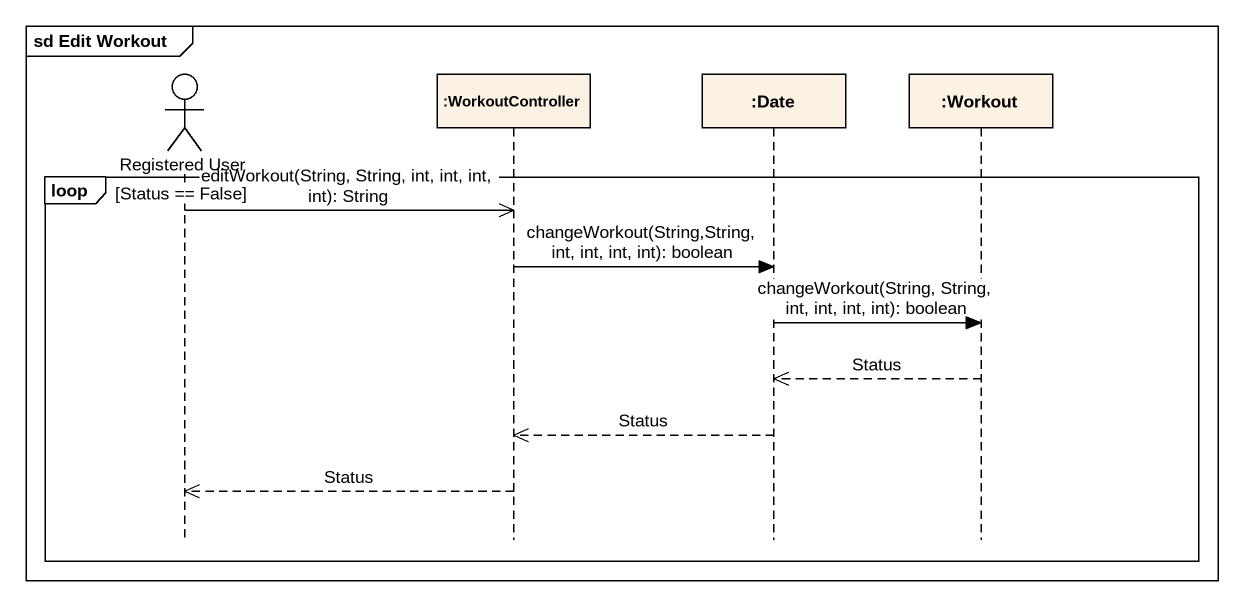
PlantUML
@startuml
mainframe sd Edit Workout
hide footbox
actor "Registered User" as Registered_User
participant ":WorkoutController" as WorkoutController
participant ":Date" as Date
participant ":Workout" as Workout

loop Status == False
  Registered_User ->> WorkoutController : editWorkout(String, String, int, int, int, int): String
  WorkoutController -> Date : changeWorkout(String,String, int, int, int, int): boolean
  Date -> Workout : changeWorkout(String, String, int, int, int, int): boolean
  Workout -->> Date : Status
  Date -->> WorkoutController : Status
  WorkoutController -->> Registered_User : Status
end
@enduml
